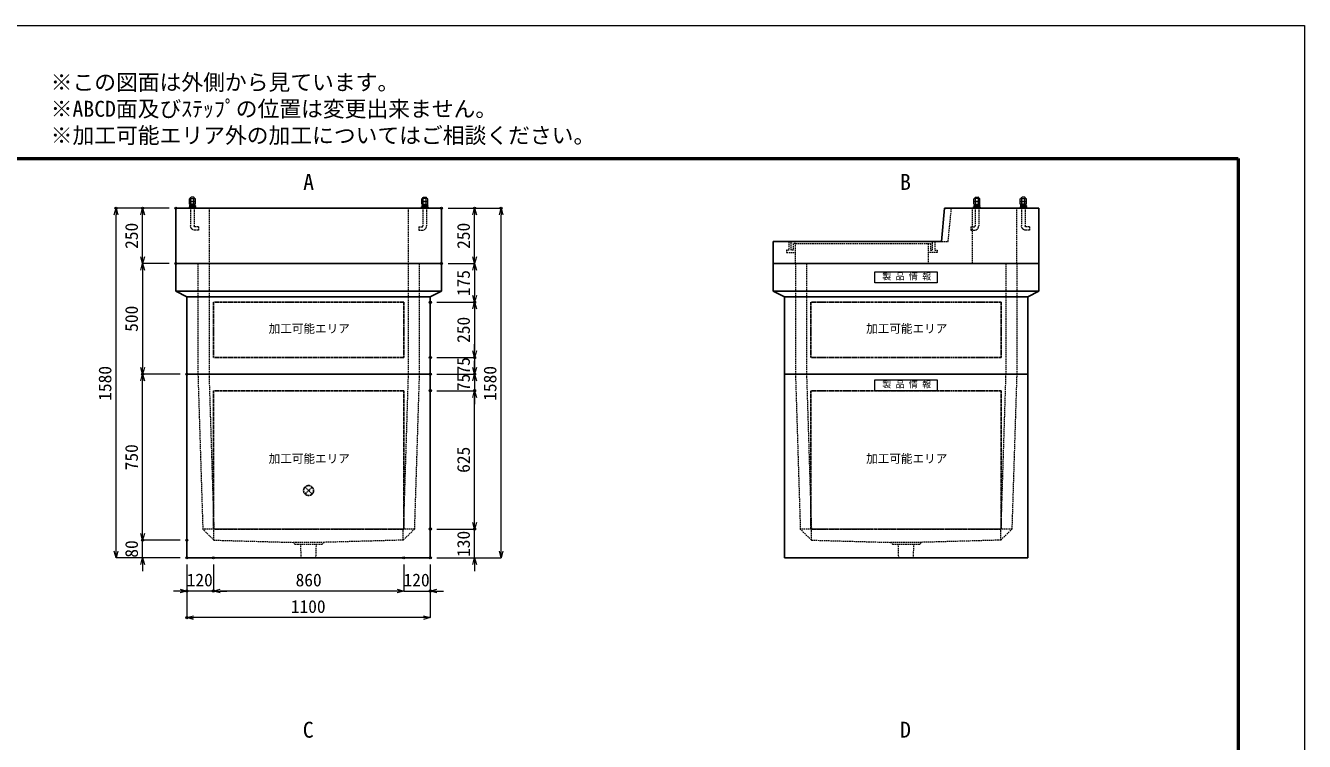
# Model space of a CAD drawing. Units: millimetres, scale not verified. Extents: x -4455 to 4455, y -3150 to 3150.
# Drawn here: x -1324 to 4455, y -84 to 3150 of the extents above; entities that cross this region are included whole.
import ezdxf
from ezdxf.enums import TextEntityAlignment as Align

# ---------------------------------------------------------------- set-up
doc = ezdxf.new("R2010")
doc.units = ezdxf.units.MM
doc.header["$LTSCALE"] = 20
doc.header["$PDMODE"] = 32
doc.header["$PDSIZE"] = 10
doc.linetypes.add('USER1', pattern=[9.525, 6.35, -3.175])
doc.linetypes.add('USER2', pattern=[20, 10, -2, 2, -2, 2, -2])
for name, color, linetype, lineweight in [('0-0_D-TTL', 158, 'Continuous', 20), ('0-1_Defpoints', 7, 'Continuous', 18), ('0-3_D-TTL-TXT', 7, 'Continuous', 13), ('0-5_D-STR-DIM', 3, 'Continuous', 18), ('0-6_0', 7, 'Continuous', 18), ('0-7_D-STR', 7, 'Continuous', 25), ('0-9_D-STR-STR2', 1, 'Continuous', 13), ('0-A_D-STR-STR4', 143, 'USER1', 13), ('0-B_D-STR-STR1', 7, 'USER1', 13), ('0-C_D-STR-STR5', 230, 'USER2', 25)]:
    doc.layers.add(name, color=color, linetype=linetype, lineweight=lineweight)
doc.layers.add('0-4_D-STR-TXT', color=7, linetype='Continuous')
doc.styles.add('ＭＳ ゴシック', font='')
doc.styles.get('ＭＳ ゴシック').set_extended_font_data('MS Gothic')

# ---------------------------------------------------------------- blocks, each defined once
blk = doc.blocks.new('A$C4DE05FD1')
at = {"layer": '0-0_D-TTL', "color": 143, "lineweight": 50}
for p, q in [((4000, 76000), (114800, 76000)), ((114800, 76000), (114800, 4000))]:
    blk.add_line(p, q, dxfattribs=at)
at = {"layer": '0-1_Defpoints', "color": 143}
for p, q in [((0, 84000), (118800, 84000)), ((118800, 84000), (118800, 0))]:
    blk.add_line(p, q, dxfattribs=at)
at = {"layer": '0-3_D-TTL-TXT', "style": 'ＭＳ ゴシック'}
for s, p in [('※この図面は外側から見ています。', (43260.9, 79815.7)), ('※ABCD面及びｽﾃｯﾌﾟの位置は変更出来ません。', (43260.9, 78215.7)), ('※加工可能エリア外の加工についてはご相談ください。', (43260.9, 76615.7))]:
    blk.add_text(s, height=962.2, dxfattribs=at).set_placement(p, align=Align.BOTTOM_LEFT)
blk = doc.blocks.new('_Open30')
at = {"layer": '0-6_0'}
blk.add_line((0, 0), (-20, 0), dxfattribs=at)
blk.add_lwpolyline([(-20, 5.36), (0, 0), (-20, -5.36)], dxfattribs=at)
blk = doc.blocks.new('A$C31CA379A')
at = {"layer": '0-4_D-STR-TXT', "style": 'ＭＳ ゴシック'}
for s, p in [('A', (-326.2, -2190.5)), ('B', (35638.7, -2190.5)), ('C', (-351.4, -35190.9)), ('D', (35638.7, -35190.5))]:
    blk.add_text(s, height=962.2, dxfattribs=at).set_placement(p, align=Align.BOTTOM_LEFT)
blk = doc.blocks.new('A$C7CE826D1')
at = {"layer": '0-7_D-STR'}
for p, q in [((-11000, 0), (11000, 0)), ((-11000, -16600), (-11000, 0)), ((11000, -16600), (11000, 0)), ((-11000, -16600), (11000, -16600))]:
    blk.add_line(p, q, dxfattribs=at)
at = {"layer": '0-7_D-STR', "linetype": 'USER1', "lineweight": 13}
for p, q in [((-10000, 0), (-9560, -14000)), ((-9000, 0), (-8560, -14000)), ((9000, 0), (8560, -14000)), ((10000, 0), (9560, -14000)), ((-8560, -15000), (-9560, -14000)), ((9560, -14000), (-9560, -14000)), ((-8560, -15000), (-8560, -14000)), ((-8560, -15000), (-1400, -15200)), ((8560, -15000), (1400, -15200)), ((8560, -15000), (9560, -14000)), ((8560, -15000), (8560, -14000)), ((-1200, -15380), (-1400, -15200)), ((1400, -15200), (-1400, -15200)), ((1200, -15380), (-1200, -15380)), ((-666, -16600), (-705, -15380)), ((666, -16600), (705, -15380)), ((1200, -15380), (1400, -15200))]:
    blk.add_line(p, q, dxfattribs=at)
at = {"layer": '0-C_D-STR-STR5'}
for p, q in [((8600, -1500), (-8600, -1500)), ((-8600, -1500), (-8600, -14000)), ((8600, -1500), (8600, -14000)), ((8600, -14000), (-8600, -14000))]:
    blk.add_line(p, q, dxfattribs=at)
blk = doc.blocks.new('A$C737D46CD')
at = {"layer": '0-B_D-STR-STR1', "linetype": 'Continuous'}
blk.add_lwpolyline([(-2820, 0), (2820, 0), (2820, -1000), (-2820, -1000)], close=True, dxfattribs=at)
at = {"layer": '0-B_D-STR-STR1', "style": 'ＭＳ ゴシック'}
blk.add_text('製 品 情 報', height=577.3, dxfattribs=at).set_placement((-2149.7, -882.5), align=Align.BOTTOM_LEFT)
blk = doc.blocks.new('A$C531455C1')
at = {"layer": '0-7_D-STR'}
for p, q in [((-11000, 0), (11000, 0)), ((-11000, -16600), (-11000, 0)), ((11000, -16600), (11000, 0)), ((-11000, -16600), (11000, -16600))]:
    blk.add_line(p, q, dxfattribs=at)
at = {"layer": '0-7_D-STR', "linetype": 'USER1', "lineweight": 13}
for p, q in [((-10000, 0), (-9560, -14000)), ((-9000, 0), (-8560, -14000)), ((9000, 0), (8560, -14000)), ((10000, 0), (9560, -14000)), ((-8560, -15000), (-9560, -14000)), ((9560, -14000), (-9560, -14000)), ((-8560, -15000), (-8560, -14000)), ((-8560, -15000), (-1400, -15200)), ((8560, -15000), (1400, -15200)), ((8560, -15000), (9560, -14000)), ((8560, -15000), (8560, -14000)), ((-1200, -15380), (-1400, -15200)), ((1400, -15200), (-1400, -15200)), ((1200, -15380), (-1200, -15380)), ((-666, -16600), (-705, -15380)), ((666, -16600), (705, -15380)), ((1200, -15380), (1400, -15200))]:
    blk.add_line(p, q, dxfattribs=at)
at = {"layer": '0-C_D-STR-STR5'}
for p, q in [((8600, -1500), (8600, -14000)), ((8600, -14000), (-8600, -14000))]:
    blk.add_line(p, q, dxfattribs=at)
blk.add_lwpolyline([(8600, -1500), (-8600, -1500), (-8600, -14000)], dxfattribs=at)
at = {"layer": '0-B_D-STR-STR1'}
blk.add_blockref('A$C737D46CD', (0, -500), dxfattribs=at)
blk = doc.blocks.new('A$C58090F4D')
at = {"layer": '0-7_D-STR'}
for p, q in [((12000, 10000), (-12000, 10000)), ((-12000, 7500), (-12000, 10000)), ((12000, 7500), (12000, 10000)), ((-12000, 7500), (-11000, 7000)), ((-12000, 7500), (12000, 7500)), ((-11000, 0), (-11000, 7000)), ((11000, 7000), (-11000, 7000)), ((12000, 7500), (11000, 7000)), ((11000, 0), (11000, 7000)), ((11000, 0), (-11000, 0))]:
    blk.add_line(p, q, dxfattribs=at)
at = {"layer": '0-7_D-STR', "linetype": 'USER1', "lineweight": 13}
for p, q in [((-10000, 10000), (-10000, 0)), ((-9000, 10000), (-9000, 0)), ((9000, 10000), (9000, 0)), ((10000, 10000), (10000, 0))]:
    blk.add_line(p, q, dxfattribs=at)
at = {"layer": '0-C_D-STR-STR5'}
for p, q in [((8600, 6500), (8600, 1500)), ((8600, 1500), (-8600, 1500))]:
    blk.add_line(p, q, dxfattribs=at)
blk.add_lwpolyline([(8600, 6500), (-8600, 6500), (-8600, 1500)], dxfattribs=at)
blk = doc.blocks.new('A$C50BB14B9')
at = {"layer": '0-7_D-STR'}
for p, q in [((12000, 10000), (-12000, 10000)), ((-12000, 7500), (-12000, 10000)), ((12000, 7500), (12000, 10000)), ((-12000, 7500), (-11000, 7000)), ((-12000, 7500), (12000, 7500)), ((-11000, 0), (-11000, 7000)), ((11000, 7000), (-11000, 7000)), ((12000, 7500), (11000, 7000)), ((11000, 0), (11000, 7000)), ((11000, 0), (-11000, 0))]:
    blk.add_line(p, q, dxfattribs=at)
at = {"layer": '0-7_D-STR', "linetype": 'USER1', "lineweight": 13}
for p, q in [((-10000, 10000), (-10000, 0)), ((-9000, 10000), (-9000, 0)), ((9000, 10000), (9000, 0)), ((10000, 10000), (10000, 0))]:
    blk.add_line(p, q, dxfattribs=at)
at = {"layer": '0-C_D-STR-STR5'}
for p, q in [((8600, 6500), (8600, 1500)), ((8600, 1500), (-8600, 1500))]:
    blk.add_line(p, q, dxfattribs=at)
blk.add_lwpolyline([(8600, 6500), (-8600, 6500), (-8600, 1500)], dxfattribs=at)
at = {"layer": '0-B_D-STR-STR1'}
blk.add_blockref('A$C737D46CD', (0, 9250), dxfattribs=at)
blk = doc.blocks.new('A$C44C4220A')
at = {"layer": '0-9_D-STR-STR2'}
for p, q in [((-160, -40), (-120, 0)), ((-120, 0), (120, 0)), ((160, -40), (120, 0)), ((-277.1, -167.2), (-230, -140)), ((-277.1, -390), (-277.1, -167.2)), ((-277.1, -417.2), (-230, -390)), ((-277.1, -390), (277.1, -390)), ((-277.1, -640), (-277.1, -417.2)), ((-277.1, -640), (277.1, -640)), ((-270, -777.1), (-270, -817.1)), ((-252.7, -757.3), (-160, -744.8)), ((-250, -757.1), (-20, -744.3)), ((-250, -837.1), (-20, -824.3)), ((-160, -140), (-160, -40)), ((-160, -752.1), (-160, -640)), ((-160, -880.6), (-160, -832.1)), ((-160, -1000), (-160, -930.6)), ((-138.6, -640), (-138.6, -140)), ((-20, -744.3), (-20, -824.3)), ((20, -674.4), (248.9, -687.2)), ((20, -674.4), (20, -754.4)), ((20, -754.4), (248.9, -767.2)), ((138.6, -640), (138.6, -140)), ((160, -140), (160, -40)), ((160, -682.2), (160, -640)), ((160, -880.6), (160, -762.3)), ((160, -780), (248.9, -767.2)), ((160, -1000), (160, -930.6)), ((268.9, -706.8), (268.9, -747.2)), ((277.1, -390), (277.1, -167.2)), ((277.1, -640), (277.1, -417.2))]:
    blk.add_line(p, q, dxfattribs=at)
at = {"layer": '0-9_D-STR-STR2', "linetype": 'USER1'}
for p, q in [((-160, -1000), (-160, -2600)), ((160, -1000), (160, -2600)), ((-540, -2680), (-240, -2680))]:
    blk.add_line(p, q, dxfattribs=at)
at = {"layer": '0-9_D-STR-STR2'}
blk.add_lwpolyline([(-300, -880.6), (300, -880.6), (300, -930.6), (-300, -930.6)], close=True, dxfattribs=at)
for points in [[(277.1, -167.2), (230, -140), (-230, -140)], [(277.1, -417.2), (230, -390), (-230, -390)]]:
    blk.add_lwpolyline(points, dxfattribs=at)
at = {"layer": '0-9_D-STR-STR2', "linetype": 'USER1'}
blk.add_lwpolyline([(-540, -2680), (-540, -3000), (-240, -3000)], dxfattribs=at)
at = {"layer": '0-9_D-STR-STR2'}
for centre, start, end in [((-250, -777.1), 90, 180), ((-250, -817.1), 180, 270), ((248.9, -707.2), 0, 90), ((248.9, -747.2), 270, 0)]:
    blk.add_arc(centre, 20, start, end, dxfattribs=at)
at = {"layer": '0-9_D-STR-STR2', "linetype": 'USER1'}
for radius in [400, 80]:
    blk.add_arc((-240, -2600), radius, 270, 0, dxfattribs=at)
blk = doc.blocks.new('A$C45EB1FDC')
at = {"layer": '0-7_D-STR'}
for p, q in [((3200, 2000), (3482.1, 5000)), ((3482.1, 5000), (12000, 5000)), ((12000, 0), (12000, 5000)), ((-12000, 2000), (3200, 2000)), ((-12000, 0), (-12000, 2000)), ((12000, 0), (-12000, 0))]:
    blk.add_line(p, q, dxfattribs=at)
at = {"layer": '0-7_D-STR', "linetype": 'USER1', "lineweight": 13}
for p, q in [((3800, 2000), (4100, 5000)), ((6000, 0), (6000, 5000)), ((10000, 0), (10000, 5000)), ((-10000, 0), (-10000, 1800)), ((2000, 1800), (2000, 0)), ((3200, 2000), (3800, 2000))]:
    blk.add_line(p, q, dxfattribs=at)
at = {"layer": '0-A_D-STR-STR4'}
for points in [[(-10600, 2000), (-10600, 1200), (-10800, 1200), (-10800, 1000), (-10000, 1000)], [(-10000, 1800), (-10200, 1800), (-10200, 1200), (-10400, 1200), (-10400, 2000)], [(-10000, 1800), (2000, 1800), (2200, 1800)], [(2600, 2000), (2600, 1200), (2800, 1200), (2800, 1000), (2000, 1000)], [(2200, 1800), (2200, 1200), (2400, 1200), (2400, 2000)]]:
    blk.add_lwpolyline(points, dxfattribs=at)
at = {"layer": '0-7_D-STR'}
blk.add_blockref('A$C44C4220A', (6400, 6000), dxfattribs=at)
at = {"layer": '0-7_D-STR', "xscale": -1}
blk.add_blockref('A$C44C4220A', (10600, 6000), dxfattribs=at)
blk = doc.blocks.new('A$C0E896837')
at = {"layer": '0-7_D-STR'}
for p, q in [((-12000, 5000), (12000, 5000)), ((-12000, 5000), (-12000, 0)), ((12000, 5000), (12000, 0)), ((-12000, 0), (12000, 0))]:
    blk.add_line(p, q, dxfattribs=at)
at = {"layer": '0-7_D-STR', "linetype": 'USER1', "lineweight": 13}
for p, q in [((-9000, 5000), (-9000, 0)), ((9000, 5000), (9000, 0))]:
    blk.add_line(p, q, dxfattribs=at)
at = {"layer": '0-7_D-STR', "xscale": -1}
blk.add_blockref('A$C44C4220A', (-10500, 6000), dxfattribs=at)
at = {"layer": '0-7_D-STR'}
blk.add_blockref('A$C44C4220A', (10500, 6000), dxfattribs=at)
blk = doc.blocks.new('A$C1C640AAB')
at = {"layer": '0-C_D-STR-STR5'}
for p, q in [((-318.2, -318.2), (318.2, 318.2)), ((-318.2, 318.2), (318.2, -318.2))]:
    blk.add_line(p, q, dxfattribs=at)
blk.add_circle((0, 0), 450, dxfattribs=at)

msp = doc.modelspace()

# ---------------------------------------------------------------- linework, layer by layer
at = {"layer": '0-1_Defpoints'}
for p in [(-915, 2325), (-795, 2325), (-645, 2325), (555, 2325), (705, 2325), (825, 2325), (-645, 2075), (555, 2075), (505, 1900), (705, 1900), (505, 1650), (705, 1650), (-795, 1575), (-795, 1575), (-595, 1575), (-595, 1575), (505, 1575), (705, 1575), (505, 1500), (505, 1500), (705, 1500), (705, 1500), (505, 875), (705, 875), (-795, 825), (-595, 825), (-595, 745), (-595, 745), (-475, 745), (385, 745), (505, 745), (505, 745), (505, 745), (-595, 595), (-475, 595), (505, 595), (-595, 475)]:
    msp.add_point(p, dxfattribs=at)
at = {"layer": '0-5_D-STR-DIM'}
for p, q in [((-675, 2325), (-915, 2325)), ((-675, 2325), (-795, 2325)), ((585, 2325), (705, 2325)), ((585, 2325), (825, 2325)), ((-915, 775), (-915, 2295)), ((-795, 2105), (-795, 2295)), ((705, 2105), (705, 2295)), ((825, 775), (825, 2295)), ((-675, 2075), (-795, 2075)), ((-675, 2075), (-795, 2075)), ((-795, 2045), (-795, 1605)), ((585, 2075), (705, 2075)), ((585, 2075), (705, 2075)), ((705, 2045), (705, 1930)), ((535, 1900), (705, 1900)), ((535, 1900), (705, 1900)), ((705, 1870), (705, 1680)), ((705, 1680), (705, 1710)), ((535, 1650), (705, 1650)), ((535, 1650), (705, 1650)), ((705, 1650), (705, 1575)), ((705, 1605), (705, 1635)), ((-625, 1575), (-795, 1575)), ((-625, 1575), (-795, 1575)), ((535, 1575), (705, 1575)), ((535, 1575), (705, 1575)), ((705, 1575), (705, 1500)), ((-795, 855), (-795, 1545)), ((705, 1545), (705, 1515)), ((535, 1500), (705, 1500)), ((535, 1500), (705, 1500)), ((705, 905), (705, 1470)), ((705, 1470), (705, 1440)), ((705, 905), (705, 935)), ((-795, 855), (-795, 885)), ((535, 875), (705, 875)), ((535, 875), (705, 875)), ((705, 745), (705, 875)), ((-625, 825), (-795, 825)), ((-795, 745), (-795, 825)), ((-625, 825), (-795, 825)), ((-625, 745), (-915, 745)), ((-625, 745), (-795, 745)), ((-795, 715), (-795, 685)), ((-595, 715), (-595, 475)), ((-595, 715), (-595, 595)), ((-475, 715), (-475, 595)), ((-475, 715), (-475, 595)), ((385, 715), (385, 595)), ((385, 715), (385, 595)), ((505, 715), (505, 595)), ((505, 715), (505, 475)), ((535, 745), (705, 745)), ((535, 745), (825, 745)), ((705, 715), (705, 685)), ((-625, 595), (-655, 595)), ((-475, 595), (-595, 595)), ((355, 595), (-445, 595)), ((-445, 595), (-415, 595)), ((355, 595), (325, 595)), ((385, 595), (505, 595)), ((535, 595), (565, 595)), ((475, 475), (-565, 475))]:
    msp.add_line(p, q, dxfattribs=at)

# ---------------------------------------------------------------- block references
at = {"layer": '0-0_D-TTL', "xscale": 0.075, "yscale": 0.075}
msp.add_blockref('A$C4DE05FD1', (-4455, -3150), dxfattribs=at)
at = {"layer": '0-4_D-STR-TXT', "xscale": 0.075, "yscale": 0.075}
msp.add_blockref('A$C31CA379A', (-45, 2550), dxfattribs=at)
at = {"layer": '0-5_D-STR-DIM', "xscale": 1.5, "yscale": 1.5}
for p, rotation in [((-915, 2325), 90), ((-795, 2325), 90), ((705, 2325), 90), ((825, 2325), 90), ((-795, 2075), 270), ((705, 2075), 270), ((-795, 2075), 90), ((705, 2075), 90), ((705, 1900), 270), ((705, 1900), 90), ((705, 1650), 270), ((705, 1650), 270), ((-795, 1575), 270), ((-795, 1575), 90), ((705, 1575), 270), ((705, 1575), 90), ((705, 1500), 90), ((705, 1500), 90), ((705, 875), 270), ((705, 875), 270), ((-795, 825), 270), ((-795, 825), 270), ((-915, 745), 270), ((825, 745), 270), ((-795, 745), 90), ((705, 745), 90), ((-475, 595), 180), ((-475, 595), 180), ((505, 595), 180), ((-595, 475), 180)]:
    msp.add_blockref('_Open30', p, dxfattribs=dict(at, rotation=rotation))
for p in [(-595, 595), (385, 595), (385, 595), (505, 475)]:
    msp.add_blockref('_Open30', p, dxfattribs=at)
at = {"layer": '0-7_D-STR', "xscale": 0.05, "yscale": 0.05}
for name, p in [('A$C0E896837', (-45, 2075)), ('A$C45EB1FDC', (2655, 2075)), ('A$C58090F4D', (-45, 1575)), ('A$C50BB14B9', (2655, 1575)), ('A$C7CE826D1', (-45, 1575)), ('A$C531455C1', (2655, 1575))]:
    msp.add_blockref(name, p, dxfattribs=at)
at = {"layer": '0-C_D-STR-STR5', "xscale": 0.05, "yscale": 0.05}
msp.add_blockref('A$C1C640AAB', (-45, 1049), dxfattribs=at)

# ---------------------------------------------------------------- texts
at = {"layer": '0-5_D-STR-DIM', "style": 'ＭＳ ゴシック'}
for s, p in [('250', (-798.89, 2141.19)), ('250', (701.11, 2141.19)), ('175', (701.11, 1927.48)), ('500', (-798.89, 1766.34)), ('250', (701.11, 1716.19)), ('75', (701.11, 1573.37)), ('1580', (-918.89, 1454.7)), ('75', (701.11, 1498.37)), ('1580', (821.11, 1454.7)), ('750', (-798.89, 1140.59)), ('625', (701.11, 1129.16)), ('80', (-798.9, 745.85)), ('130', (701.11, 749.2))]:
    msp.add_text(s, height=57.77, rotation=90, dxfattribs=at).set_placement(p, align=Align.BOTTOM_LEFT)
for s, p in [('120', (-595.8, 598.89)), ('860', (-103.66, 598.9)), ('120', (384.2, 598.89)), ('1100', (-125.3, 478.89))]:
    msp.add_text(s, height=57.77, dxfattribs=at).set_placement(p, align=Align.BOTTOM_LEFT)
at = {"layer": '0-C_D-STR-STR5', "style": 'ＭＳ ゴシック'}
for p in [(-225.47, 1750), (2474.53, 1750), (-225.47, 1162.5), (2474.53, 1162.5)]:
    msp.add_text('加工可能エリア', height=38.42, dxfattribs=at).set_placement(p, align=Align.BOTTOM_LEFT)

doc.saveas('drawing.dxf')
